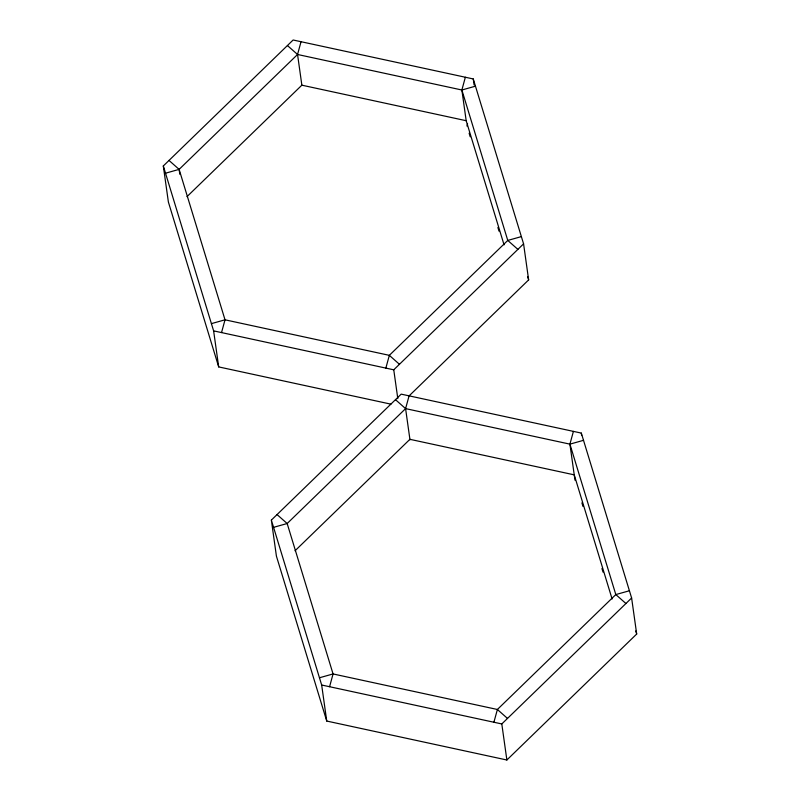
<?xml version="1.0" encoding="UTF-8"?>
<svg xmlns="http://www.w3.org/2000/svg" width="800" height="800" viewBox="0 0 800 800"><rect width="100%" height="100%" fill="white"/><g stroke="black" fill="none" stroke-linecap="round" stroke-linejoin="round"><path stroke-width="1.2" d="M221.53 332.58L225.02 319.81L179.12 169.38L169.01 160.43M187 196.63L301.86 85.18L297.55 54.48L301.04 41.71M385.85 368.1L389.34 355.34L507.77 240.43L521.37 236.61M504.07 244.87L466.18 120.71L461.87 90L465.36 77.24M466.94 126.05L467.57 123.73M329.58 686.72L333.06 673.95L287.17 523.52L277.05 514.57M409.98 439.86L405.59 408.62L409.08 395.85M493.9 722.25L497.39 709.48L615.81 594.57L629.42 590.76M574.98 480.19L569.92 444.14L573.41 431.38M390.92 404.15L218.69 366.91L168.38 202.01L163.31 165.96L293.13 40L473.26 78.95L523.58 243.85L528.64 279.9L408.97 396.01M165.52 173.2L179.12 169.38L297.55 54.48L461.87 90L475.47 86.18M397.81 398.65L393.76 369.81L523.58 243.85M271.36 520.1L401.18 394.14L581.31 433.09L631.62 597.99L636.69 634.04L506.87 760L326.74 721.05L276.42 556.15L271.36 520.1L321.67 685.01L326.74 721.05M583.52 440.32L569.92 444.14L405.59 408.62L287.17 523.52L273.57 527.34M295.05 550.77L409.91 439.32L574.23 474.85L612.11 599.01M506.87 760L501.8 723.95L631.62 597.99M211.41 323.63L225.02 319.81L389.34 355.34L399.45 364.29M319.46 677.77L333.06 673.95L497.39 709.48L507.5 718.43M301.86 85.18L466.18 120.71M163.31 165.96L213.62 330.87L393.76 369.81M321.67 685.01L501.8 723.95M287.43 45.53L297.55 54.48M517.88 249.38L507.77 240.43L461.87 90M395.48 399.67L405.59 408.62M625.93 603.52L615.81 594.57L569.92 444.14M527.7 276.8L528.64 279.9M635.74 630.94L636.69 634.04M469.12 133.21L470.21 136.79M497.9 227.53L498.99 231.11M581.9 502.87L583 506.45M601.94 568.54L603.03 572.12M581.31 433.09L581.65 435.49M473.26 78.95L474.11 84.95M213.62 330.87L218.69 366.91M179.12 169.38L179.81 174.29"/></g></svg>
